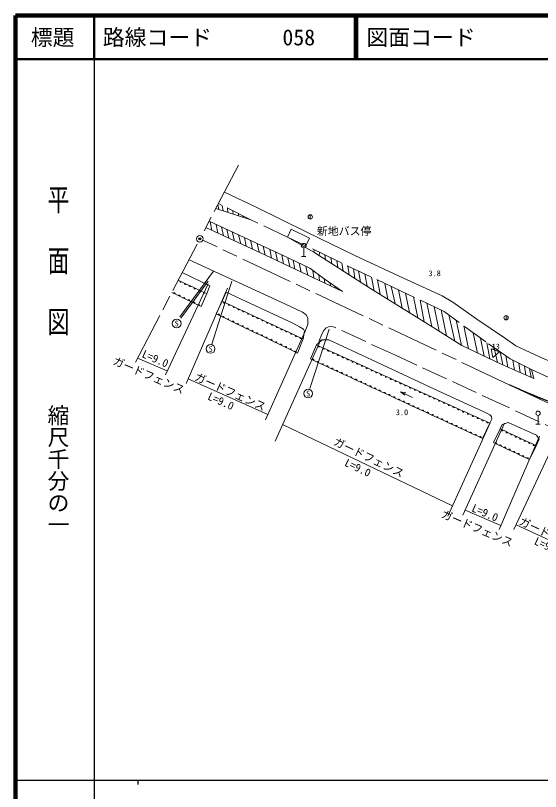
# Model space of a CAD drawing. Units: millimetres, scale not verified. Extents: x 40000 to 680000, y 20000 to 380000.
# Drawn here: x 40000 to 160248, y 202409 to 380000 of the extents above; entities that cross this region are included whole.
import ezdxf
from ezdxf.enums import TextEntityAlignment as Align

# ---------------------------------------------------------------- set-up
doc = ezdxf.new("R2010")
doc.units = ezdxf.units.MM
doc.header["$LTSCALE"] = 1000
doc.header["$PDMODE"] = 32
doc.header["$PDSIZE"] = 500
doc.linetypes.add('CHAIN', pattern=[18.5, 12, -1.5, 3.5, -1.5])
doc.linetypes.add('DASHED', pattern=[7.5, 6, -1.5])
for name, color, linetype, lineweight in [('M-BGD', 7, 'Continuous', 13), ('M-BGD-EXST', 7, 'Continuous', 13), ('M-BMK', 2, 'CHAIN', 13), ('M-BMK-SRVR', 3, 'Continuous', 13), ('M-STR-HTXT', 7, 'Continuous', 13), ('M-TTL', 2, 'Continuous', 140), ('M-TTL-BAND', 7, 'Continuous', 25), ('M-TTL-LINE', 7, 'Continuous', 50)]:
    doc.layers.add(name, color=color, linetype=linetype, lineweight=lineweight)
doc.layers.add('M-OTRS', color=6, linetype='Continuous')
doc.layers.add('M-TTL-TXT', color=7, linetype='Continuous')
doc.styles.add('@ＭＳ ゴシック', font='')
doc.styles.add('ＭＳ ゴシック', font='')
doc.styles.get('@ＭＳ ゴシック').set_extended_font_data('@MS Gothic')
doc.styles.get('ＭＳ ゴシック').set_extended_font_data('MS Gothic')

msp = doc.modelspace()

# ---------------------------------------------------------------- linework, layer by layer
at = {"layer": 'M-BGD'}
for p, q in [((85863, 335802), (93868, 333242)), ((86358, 336746), (86553, 335581)), ((87356, 336542), (87553, 335262)), ((88540, 335942), (88629, 334917)), ((89791, 335308), (89887, 334515)), ((91075, 334657), (91077, 334135)), ((92071, 334153), (92112, 333804)), ((84615, 332784), (84989, 330813)), ((85975, 332164), (86366, 330175)), ((87158, 331624), (87634, 329588)), ((88423, 331048), (88862, 329020)), ((89655, 330486), (90169, 328415)), ((91110, 329823), (91580, 327762)), ((92455, 329209), (92822, 327187)), ((93852, 328558), (94293, 326506)), ((95362, 327854), (95780, 325818)), ((96757, 327203), (97172, 325173)), ((98226, 326518), (98652, 324479)), ((99581, 325886), (99972, 323859)), ((100995, 325227), (101413, 323183)), ((108380, 326378), (108358, 325818)), ((109596, 325795), (109526, 325073)), ((110814, 325212), (110967, 324154)), ((102346, 324578), (102799, 322533)), ((103613, 323969), (104009, 321964)), ((104979, 323312), (105441, 321292)), ((112263, 324517), (112438, 323216)), ((113564, 323895), (113796, 322350)), ((114779, 323322), (115078, 321533)), ((106495, 322584), (106988, 320566)), ((108077, 321665), (108331, 319936)), ((116091, 322703), (116452, 320656)), ((117408, 322081), (117760, 319822)), ((118539, 321547), (119016, 319021)), ((109457, 320673), (109630, 319326)), ((110700, 319779), (110821, 318767)), ((120045, 320836), (120519, 318063)), ((121552, 320125), (122168, 317024)), ((77272, 319418), (78359, 318907)), ((78359, 318907), (79446, 318396)), ((79446, 318396), (80532, 317886)), ((112087, 318811), (112159, 318139)), ((113166, 318057), (113215, 317643)), ((122948, 319466), (123503, 316193)), ((124576, 318698), (125268, 315095)), ((126055, 317999), (126926, 314064)), ((76926, 316079), (75804, 316618)), ((80532, 317886), (81619, 317375)), ((81619, 317375), (82706, 316864)), ((82533, 313381), (83792, 316354)), ((82706, 316864), (83792, 316354)), ((114011, 317467), (114046, 317254)), ((127718, 317214), (128571, 313041)), ((129295, 316470), (130220, 312016)), ((78047, 315539), (76926, 316079)), ((79168, 315000), (78047, 315539)), ((80290, 314460), (79168, 315000)), ((81411, 313921), (80290, 314460)), ((87298, 314637), (85955, 311695)), ((87298, 314637), (88390, 314128)), ((131178, 315582), (132164, 310806)), ((132685, 314871), (133633, 309893)), ((82533, 313381), (81411, 313921)), ((88390, 314128), (89483, 313619)), ((89483, 313619), (90576, 313110)), ((90576, 313110), (91669, 312601)), ((91669, 312601), (92761, 312092)), ((134182, 314164), (135326, 308839)), ((135862, 313372), (137064, 307738)), ((137462, 312617), (138755, 306668)), ((87053, 311169), (85955, 311695)), ((88151, 310643), (87053, 311169)), ((92761, 312092), (93854, 311583)), ((93854, 311583), (94947, 311074)), ((94947, 311074), (96040, 310565)), ((139221, 311512), (140604, 305498)), ((89248, 310118), (88151, 310643)), ((90346, 309592), (89248, 310118)), ((91444, 309066), (90346, 309592)), ((92541, 308540), (91444, 309066)), ((96040, 310565), (97132, 310056)), ((97132, 310056), (98225, 309547)), ((98225, 309547), (99318, 309038)), ((99318, 309038), (100411, 308529)), ((140952, 310244), (142156, 304515)), ((93639, 308015), (92541, 308540)), ((94737, 307489), (93639, 308015)), ((95835, 306963), (94737, 307489)), ((100411, 308529), (101503, 308020)), ((101503, 308020), (102596, 307511)), ((102596, 307511), (103689, 307002)), ((142707, 308958), (143755, 303743)), ((144841, 307395), (145829, 302758)), ((96932, 306437), (95835, 306963)), ((98030, 305911), (96932, 306437)), ((99128, 305386), (98030, 305911)), ((103689, 307002), (104782, 306493)), ((104616, 302757), (105874, 305984)), ((104782, 306493), (105874, 305984)), ((146491, 306186), (147312, 302054)), ((100225, 304860), (99128, 305386)), ((101323, 304334), (100225, 304860)), ((102421, 303808), (101323, 304334)), ((103519, 303282), (102421, 303808)), ((108921, 304610), (107571, 301392)), ((108921, 304610), (110025, 304113)), ((110025, 304113), (111129, 303616)), ((147976, 305109), (148621, 301433)), ((149620, 303971), (150382, 300597)), ((104616, 302757), (103519, 303282)), ((111129, 303616), (112233, 303118)), ((112233, 303118), (113336, 302621)), ((113336, 302621), (114440, 302123)), ((114440, 302123), (115544, 301626)), ((151009, 303009), (151604, 300034)), ((152288, 302124), (152740, 299535)), ((108665, 300886), (107571, 301392)), ((109760, 300381), (108665, 300886)), ((110855, 299876), (109760, 300381)), ((115544, 301626), (116648, 301129)), ((116648, 301129), (117752, 300631)), ((117752, 300631), (118856, 300134)), ((118856, 300134), (119960, 299636)), ((153904, 301122), (154315, 298842)), ((155293, 300428), (155609, 298275)), ((111950, 299370), (110855, 299876)), ((113044, 298865), (111950, 299370)), ((114139, 298359), (113044, 298865)), ((115234, 297854), (114139, 298359)), ((119960, 299636), (121064, 299139)), ((121064, 299139), (122168, 298642)), ((122168, 298642), (123272, 298144)), ((156604, 299772), (156905, 297707)), ((157736, 299206), (158117, 297175)), ((116329, 297349), (115234, 297854)), ((117423, 296843), (116329, 297349)), ((118518, 296338), (117423, 296843)), ((123272, 298144), (124375, 297647)), ((124375, 297647), (125479, 297149)), ((125479, 297149), (126583, 296652)), ((126583, 296652), (127687, 296155)), ((119613, 295832), (118518, 296338)), ((120707, 295327), (119613, 295832)), ((121802, 294822), (120707, 295327)), ((122897, 294316), (121802, 294822)), ((127687, 296155), (128791, 295657)), ((128791, 295657), (129895, 295160)), ((129895, 295160), (130999, 294663)), ((123992, 293811), (122897, 294316)), ((125086, 293305), (123992, 293811)), ((126181, 292800), (125086, 293305)), ((128217, 293871), (129427, 293618)), ((128217, 293871), (129166, 293078)), ((128217, 293871), (130917, 292564)), ((130999, 294663), (132103, 294165)), ((132103, 294165), (133207, 293668)), ((133207, 293668), (134311, 293170)), ((134311, 293170), (135414, 292673)), ((127276, 292294), (126181, 292800)), ((128370, 291789), (127276, 292294)), ((129465, 291284), (128370, 291789)), ((130560, 290778), (129465, 291284)), ((135414, 292673), (136518, 292176)), ((136518, 292176), (137622, 291678)), ((137622, 291678), (138726, 291181)), ((158904, 292990), (158913, 292779)), ((159986, 292550), (160015, 292261)), ((131655, 290273), (130560, 290778)), ((132749, 289767), (131655, 290273)), ((133844, 289262), (132749, 289767)), ((138726, 291181), (139830, 290683)), ((139830, 290683), (140934, 290186)), ((140934, 290186), (142038, 289689)), ((142038, 289689), (143142, 289191)), ((134939, 288757), (133844, 289262)), ((136034, 288251), (134939, 288757)), ((137128, 287746), (136034, 288251)), ((138223, 287240), (137128, 287746)), ((143142, 289191), (144246, 288694)), ((144246, 288694), (145350, 288196)), ((145350, 288196), (146453, 287699)), ((146453, 287699), (147557, 287202)), ((139318, 286735), (138223, 287240)), ((140412, 286230), (139318, 286735)), ((141507, 285724), (140412, 286230)), ((146981, 283197), (148661, 286704)), ((147557, 287202), (148661, 286704)), ((142602, 285219), (141507, 285724)), ((143697, 284713), (142602, 285219)), ((144791, 284208), (143697, 284713)), ((145886, 283703), (144791, 284208)), ((151014, 285403), (149502, 282253)), ((151014, 285403), (152045, 284922)), ((152045, 284922), (153076, 284440)), ((153076, 284440), (154107, 283959)), ((146981, 283197), (145886, 283703)), ((154107, 283959), (155137, 283477)), ((155137, 283477), (156168, 282995)), ((156168, 282995), (157199, 282514)), ((157199, 282514), (158230, 282032)), ((150534, 281766), (149502, 282253)), ((151567, 281278), (150534, 281766)), ((152599, 280791), (151567, 281278)), ((153631, 280303), (152599, 280791)), ((159261, 281551), (157759, 278353)), ((158230, 282032), (159261, 281551)), ((154663, 279816), (153631, 280303)), ((155695, 279328), (154663, 279816)), ((156727, 278840), (155695, 279328)), ((157759, 278353), (156727, 278840))]:
    msp.add_line(p, q, dxfattribs=at)
at = {"layer": 'M-BGD', "linetype": 'DASHED'}
for p, q in [((103163, 331096), (102298, 329292)), ((107377, 329077), (103163, 331096)), ((107377, 329077), (106512, 327273))]:
    msp.add_line(p, q, dxfattribs=at)
at = {"layer": 'M-BGD'}
for points in [[(87844, 339580), (95124, 336124), (106722, 330449), (117700, 325063), (127849, 320382), (137708, 315867), (140194, 314376), (145662, 310523), (152207, 306050), (154609, 304393), (160036, 301866), (164468, 300002)], [(84345, 332907), (92410, 329230), (101018, 325216), (107413, 322143), (110717, 319768), (114874, 316865), (97225, 325149), (83588, 331462)], [(102277, 329302), (108320, 325843), (121343, 317537), (135236, 308895), (142239, 304463), (151103, 300254), (154493, 298764), (158739, 296902), (158197, 298976)], [(106360, 307761), (106948, 309299), (106932, 310793), (106570, 311501), (105705, 312082), (101664, 313985), (79739, 324121)], [(78191, 321170), (84498, 318169), (83792, 316354)], [(87298, 314637), (88256, 316664), (93857, 314093), (103540, 309558), (105085, 308782), (105966, 308187), (106215, 307727), (105874, 305984)], [(108921, 304610), (110235, 305776), (111735, 305789), (121606, 301224), (135970, 294508), (148130, 288936), (148619, 288630), (149006, 288203), (149087, 287612), (148661, 286704)], [(171276, 288498), (173693, 285836), (153110, 295505)], [(151014, 285403), (151466, 286384), (152809, 286858), (159358, 283930), (159929, 283049), (159261, 281551)]]:
    msp.add_lwpolyline(points, dxfattribs=at)
at = {"layer": 'M-BGD', "linetype": 'DASHED'}
for points in [[(102277, 329302), (93868, 333242), (86483, 336984)], [(284238, 288348), (271922, 286262), (260633, 284375), (248482, 283779), (237523, 283481), (228485, 283514), (221631, 283779), (215043, 284309), (207296, 285170), (198787, 286494), (189947, 288249), (180147, 291063), (171539, 293778), (163328, 296658), (158197, 298976), (153297, 301425), (147702, 305299), (138166, 312285), (128201, 316986), (113402, 323972), (102298, 329292)], [(216610, 248262), (218599, 253703), (218749, 254851), (218698, 256274), (218316, 257491), (217586, 258951), (216911, 259921), (215745, 260847), (214525, 261490), (212999, 262329), (205978, 265620), (198788, 268949), (191286, 272424), (180327, 277536), (152329, 290558), (127019, 302230), (112840, 308762), (111932, 308812), (111174, 308514), (110653, 307892), (110156, 307035), (109497, 305432)]]:
    msp.add_lwpolyline(points, dxfattribs=at)
at = {"layer": 'M-BGD'}
msp.add_lwpolyline([(150828, 303021), (148968, 303698), (149312, 301749)], close=True, dxfattribs=at)
for centre, radius, start, end in [((77816, 319163), 200, 154.86274, 334.79353), ((78902, 318652), 200, 154.86342, 334.79422), ((79989, 318141), 200, 154.86144, 334.79361), ((76362, 316342), 208, 336.39092, 152.22596), ((81076, 317630), 200, 154.86274, 334.79353), ((82162, 317120), 200, 154.86342, 334.79422), ((83249, 316609), 200, 154.86342, 334.79422), ((77483, 315802), 208, 336.38969, 152.22598), ((78604, 315263), 208, 336.38711, 152.22856), ((79726, 314723), 208, 336.39092, 152.22596), ((80847, 314184), 208, 336.38711, 152.22856), ((87844, 314383), 201, 155.2851, 334.76467), ((81969, 313644), 208, 336.38969, 152.22598), ((88937, 313874), 201, 155.2851, 334.76467), ((90030, 313365), 201, 155.2877, 334.76207), ((91123, 312856), 201, 155.2851, 334.76467), ((86503, 311430), 203, 335.21936, 153.59335), ((87601, 310904), 203, 335.21741, 153.59276), ((92215, 312347), 201, 155.2876, 334.76337), ((93308, 311838), 201, 155.2851, 334.76467), ((94401, 311329), 201, 155.2851, 334.76467), ((95494, 310820), 201, 155.287, 334.76139), ((88698, 310378), 203, 335.21678, 153.59593), ((89796, 309852), 203, 335.22186, 153.59207), ((90894, 309326), 203, 335.21741, 153.59276), ((96586, 310311), 201, 155.2851, 334.76467), ((97679, 309802), 201, 155.2851, 334.76467), ((98772, 309293), 201, 155.28639, 334.76458), ((91991, 308801), 203, 335.21678, 153.59593), ((93089, 308275), 203, 335.21741, 153.59276), ((94187, 307749), 203, 335.21864, 153.59152), ((95284, 307223), 203, 335.21936, 153.59335), ((99865, 308784), 201, 155.2851, 334.76467), ((100957, 308275), 201, 155.28571, 334.76147), ((102050, 307766), 201, 155.2851, 334.76467), ((103143, 307257), 201, 155.2851, 334.76467), ((96382, 306697), 203, 335.21741, 153.59276), ((97480, 306172), 203, 335.21678, 153.59593), ((98578, 305646), 203, 335.21936, 153.59335), ((104236, 306748), 201, 155.2902, 334.76077), ((105328, 306239), 201, 155.2851, 334.76467), ((99675, 305120), 203, 335.21741, 153.59276), ((100773, 304594), 203, 335.21678, 153.59593), ((101871, 304068), 203, 335.21991, 153.59148), ((102968, 303543), 203, 335.21678, 153.59593), ((109474, 304363), 202, 156.25703, 335.23221), ((110577, 303866), 202, 156.25904, 335.23278), ((104066, 303017), 203, 335.21936, 153.59335), ((111681, 303368), 202, 156.25904, 335.23278), ((112785, 302871), 202, 156.25904, 335.23278), ((113889, 302374), 202, 156.25904, 335.23278), ((114993, 301876), 202, 156.25904, 335.23278), ((108118, 301138), 201, 335.49204, 154.94473), ((109212, 300633), 201, 335.49075, 154.94483), ((110307, 300127), 201, 335.49204, 154.94473), ((116097, 301379), 202, 156.25904, 335.23278), ((117201, 300882), 202, 156.25904, 335.23278), ((118305, 300384), 202, 156.25904, 335.23278), ((111402, 299622), 201, 335.49204, 154.94473), ((112497, 299117), 201, 335.49585, 154.94093), ((113591, 298611), 201, 335.49465, 154.94213), ((119409, 299887), 202, 156.25964, 335.22959), ((120513, 299389), 202, 156.25964, 335.22959), ((121616, 298892), 202, 156.25964, 335.22959), ((122720, 298395), 202, 156.25964, 335.22959), ((114686, 298106), 201, 335.49204, 154.94473), ((115781, 297600), 201, 335.49325, 154.94353), ((116875, 297095), 201, 335.49204, 154.94473), ((117970, 296590), 201, 335.49204, 154.94473), ((123824, 297897), 202, 156.25964, 335.22959), ((124928, 297400), 202, 156.25964, 335.22959), ((126032, 296902), 202, 156.25964, 335.22959), ((119065, 296084), 201, 335.49325, 154.94353), ((120160, 295579), 201, 335.49204, 154.94473), ((121254, 295073), 201, 335.49465, 154.94213), ((127136, 296405), 202, 156.25964, 335.22959), ((128240, 295908), 202, 156.25703, 335.23221), ((129344, 295410), 202, 156.25703, 335.23221), ((130448, 294913), 202, 156.25703, 335.23221), ((122349, 294568), 201, 335.49585, 154.94093), ((123444, 294063), 201, 335.49204, 154.94473), ((124539, 293557), 201, 335.49204, 154.94473), ((125633, 293052), 201, 335.49325, 154.94353), ((131552, 294415), 202, 156.25703, 335.23221), ((132655, 293918), 202, 156.25703, 335.23221), ((133759, 293421), 202, 156.25703, 335.23221), ((126728, 292546), 201, 335.49204, 154.94473), ((127823, 292041), 201, 335.49204, 154.94473), ((128917, 291535), 201, 335.49325, 154.94353), ((134863, 292923), 202, 156.25703, 335.23221), ((135967, 292426), 202, 156.25703, 335.23221), ((137071, 291929), 202, 156.25703, 335.23221), ((138175, 291431), 202, 156.25904, 335.23278), ((130012, 291030), 201, 335.49404, 154.94532), ((131107, 290525), 201, 335.49465, 154.94213), ((132202, 290019), 201, 335.49585, 154.94093), ((133296, 289514), 201, 335.49204, 154.94473), ((139279, 290934), 202, 156.25904, 335.23278), ((140383, 290436), 202, 156.25904, 335.23278), ((141487, 289939), 202, 156.25904, 335.23278), ((142591, 289442), 202, 156.25904, 335.23278), ((134391, 289008), 201, 335.49204, 154.94473), ((135486, 288503), 201, 335.49325, 154.94353), ((136580, 287998), 201, 335.49204, 154.94473), ((143694, 288944), 202, 156.25904, 335.23278), ((144798, 288447), 202, 156.25904, 335.23278), ((145902, 287949), 202, 156.25658, 335.23408), ((137675, 287492), 201, 335.49204, 154.94473), ((138770, 286987), 201, 335.49325, 154.94353), ((139865, 286481), 201, 335.49465, 154.94213), ((140959, 285976), 201, 335.49335, 154.94223), ((147006, 287452), 202, 156.25717, 335.23089), ((148110, 286955), 202, 156.25717, 335.23089), ((142054, 285471), 201, 335.49325, 154.94353), ((143149, 284965), 201, 335.49204, 154.94473), ((144244, 284460), 201, 335.49075, 154.94483), ((145338, 283954), 201, 335.49325, 154.94353), ((151525, 285154), 190, 151.9148, 338.00505), ((152556, 284672), 190, 151.91016, 338.00567), ((153587, 284190), 190, 151.91137, 338.00446), ((146433, 283449), 201, 335.49204, 154.94473), ((154618, 283709), 190, 151.91277, 338.00434), ((155649, 283227), 190, 151.91221, 338.00764), ((156679, 282745), 190, 151.9096, 338.00898), ((150022, 282018), 190, 331.84903, 157.57881), ((151055, 281531), 190, 331.84903, 157.57881), ((152087, 281043), 190, 331.85162, 157.57622), ((153119, 280555), 190, 331.84961, 157.57551), ((157710, 282264), 190, 151.91137, 338.00446), ((158741, 281782), 190, 151.91277, 338.00434), ((154151, 280068), 190, 331.84903, 157.57881), ((155183, 279580), 190, 331.84903, 157.57881), ((156215, 279093), 190, 331.85162, 157.57622), ((157247, 278605), 190, 331.84903, 157.57881)]:
    msp.add_arc(centre, radius, start, end, dxfattribs=at)
at = {"layer": 'M-BGD-EXST'}
for p, q in [((107511, 334391), (107511, 333391)), ((106004, 324859), (106004, 326859)), ((105504, 324859), (106504, 324859)), ((85313, 321494), (77642, 311045)), ((77899, 310759), (84120, 319202)), ((89521, 319212), (84961, 304762)), ((152361, 311326), (152361, 310326)), ((111807, 308234), (107446, 294660)), ((159687, 286463), (159687, 288463)), ((159187, 286463), (160187, 286463))]:
    msp.add_line(p, q, dxfattribs=at)
for centre, radius in [((107511, 333891), 500), ((106004, 327359), 500), ((152361, 310826), 500), ((76918, 309503), 1000), ((84689, 303689), 1000), ((107019, 293472), 1000), ((159687, 288963), 500)]:
    msp.add_circle(centre, radius, dxfattribs=at)
at = {"layer": 'M-BMK'}
for p, q in [((91091, 345771), (82583, 329546)), ((153110, 295505), (82895, 328572)), ((67453, 300692), (81887, 328218))]:
    msp.add_line(p, q, dxfattribs=at)
msp.add_arc((219220, 439859), 158772, 245.39371, 252.89766, dxfattribs=at)
at = {"layer": 'M-BMK-SRVR'}
msp.add_circle((82217, 328892), 750, dxfattribs=at)
at = {"layer": 'M-OTRS'}
msp.add_point((82217, 328892), dxfattribs=at)
at = {"layer": 'M-STR-HTXT'}
for p, q in [((84133, 318590), (74325, 297797)), ((79121, 295779), (88562, 317631)), ((106360, 307761), (97280, 287479)), ((99507, 282618), (109900, 305805)), ((74740, 298678), (67931, 301604)), ((97809, 288661), (79572, 296822)), ((140104, 267779), (101187, 286367)), ((148724, 286775), (139025, 265401)), ((142440, 265651), (152020, 286725)), ((160035, 283698), (150755, 262360)), ((154138, 262336), (163071, 281405)), ((142960, 266795), (151166, 263305)), ((171321, 255782), (154661, 263453))]:
    msp.add_line(p, q, dxfattribs=at)
at = {"layer": 'M-TTL'}
for p, q in [((40000, 380000), (40000, 20000)), ((680000, 380000), (40000, 380000))]:
    msp.add_line(p, q, dxfattribs=at)
at = {"layer": 'M-TTL-BAND'}
for p, q in [((58000, 370000), (58000, 20000)), ((40000, 205000), (579000, 205000)), ((68000, 205000), (68000, 204000))]:
    msp.add_line(p, q, dxfattribs=at)
at = {"layer": 'M-TTL-LINE'}
for p, q in [((58000, 380000), (58000, 370000)), ((117750, 380000), (117750, 370000)), ((118250, 380000), (118250, 370000)), ((40000, 370000), (680000, 370000))]:
    msp.add_line(p, q, dxfattribs=at)

# ---------------------------------------------------------------- texts
at = {"layer": 'M-BGD-EXST', "style": 'ＭＳ ゴシック'}
for p in [(76918, 309503), (84689, 303689), (107019, 293472)]:
    msp.add_text('S', height=1320, dxfattribs=at).set_placement(p, align=Align.MIDDLE_CENTER)
at = {"layer": 'M-STR-HTXT', "style": 'ＭＳ ゴシック'}
for s, height, p in [('新地バス停', 1833, (115276, 330653)), ('3.8', 1320, (136010, 321005)), ('13', 1320, (150008, 304241)), ('3.0', 1320, (128521, 289194))]:
    msp.add_text(s, height=height, dxfattribs=at).set_placement(p, align=Align.MIDDLE_CENTER)
for s, rotation, p in [('L=9.0', 336.744, (72028, 301462)), ('ガードフェンス', 336.745, (70533, 297657)), ('ガードフェンス', 335.891, (89201, 293882)), ('L=9.0', 335.891, (87047, 291744)), ('ガードフェンス', 334.16, (120930, 278853)), ('L=9.0', 334.47, (118414, 276517)), ('L=9.0', 336.956, (147552, 266200)), ('ガードフェンス', 336.956, (145749, 262639)), ('ガードフェンス', 335.278, (163514, 260752)), ('L=9.0', 335.278, (161856, 258582))]:
    msp.add_text(s, height=1833, rotation=rotation, dxfattribs=at).set_placement(p, align=Align.MIDDLE_CENTER)
at = {"layer": 'M-TTL-BAND', "style": '@ＭＳ ゴシック', "width": 1.4}
msp.add_text('平  面  図', height=3666, rotation=270, dxfattribs=at).set_placement((49777, 306475), align=Align.MIDDLE_RIGHT)
at = {"layer": 'M-TTL-BAND', "style": '@ＭＳ ゴシック'}
msp.add_text('縮尺千分の一', height=3666, rotation=270, dxfattribs=at).set_placement((49777, 261030), align=Align.MIDDLE_RIGHT)
at = {"layer": 'M-TTL-TXT', "style": 'ＭＳ ゴシック'}
msp.add_text('標題', height=3666, dxfattribs=at).set_placement((48500, 375000), align=Align.MIDDLE_CENTER)
for s, p in [('路線コード', (60000, 375000)), ('058', (101142, 375000)), ('図面コード', (120380, 375000))]:
    msp.add_text(s, height=3666, dxfattribs=at).set_placement(p, align=Align.MIDDLE_LEFT)

doc.saveas('drawing.dxf')
